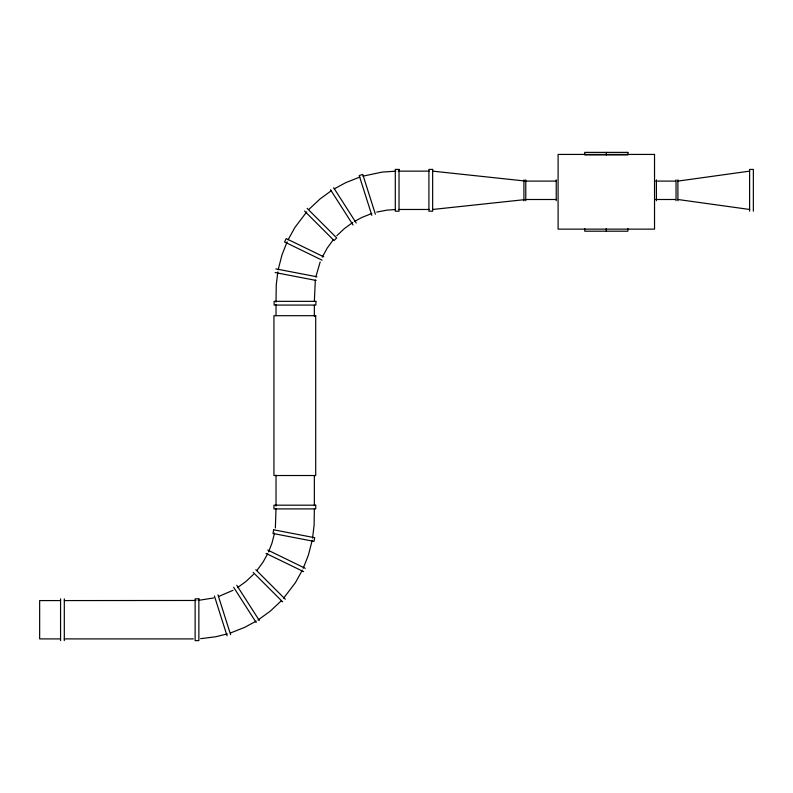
<?xml version="1.0" encoding="UTF-8"?>
<svg xmlns="http://www.w3.org/2000/svg" width="793" height="793" viewBox="0 0 793 793"><rect width="100%" height="100%" fill="white"/><g stroke="black" fill="none" stroke-linecap="round" stroke-linejoin="round"><path stroke-width="1.19" d="M275.359 527.969L276.023 508.61M277.818 271.89L276.251 284.865L276.023 302.074M315.336 280.018L314.345 301.439M312.551 538.15L314.117 525.184L314.345 509.205M278.165 269.739L281.951 254.979L287.125 241.815M315.832 276.926L320.184 261.928M274.537 533.114L271.949 543.215L268.53 551.948M312.204 540.301L308.418 555.06L303.243 568.234M288.057 239.843L294.897 227.462L306.742 211.86M322.255 257.14L327.281 248.001L333.407 239.575M267.637 553.831L263.088 562.039L256.962 570.474M302.311 570.207L295.462 582.587L283.626 598.18M308.903 209.411L320.005 198.984L331.434 190.637M336.856 235.66L344.449 228.523L352.885 222.397M253.512 574.38L245.919 581.517L237.484 587.643M281.465 600.638L270.363 611.066L258.032 620.027M334.21 188.912L345.689 182.677L359.863 177.067M354.679 221.336L362.014 217.381L371.709 213.545M256.159 621.127L244.68 627.362L230.505 632.973M232.993 590.299L218.66 596.505M362.996 176.155L382.147 172.091L395.836 171.179M227.373 633.885L215.746 636.759L200.629 638.672M376.715 212.088L386.954 210.135L395.459 209.54M213.654 597.962L198.22 600.4M677.896 181.101L749.613 171.139M432.651 209.471L524.639 199.638M196.01 600.47L64.332 600.579M398.294 171.139L429.132 171.139M525.868 181.101L556.23 181.101M655.761 181.101L675.438 181.101M525.868 199.499L556.23 199.499M655.761 199.499L675.438 199.499M398.869 209.471L429.152 209.471M60.635 600.579L39.65 600.579L39.65 638.9L60.546 638.9M64.233 638.9L193.314 638.9M432.651 171.139L524.639 180.973M677.896 199.499L749.613 209.471M275.835 268.877L316.863 276.777M275.131 272.544L316.149 280.444M323.762 256.833L286.184 238.584L284.548 241.944L322.136 260.193M267.697 550.055L305.275 568.303M266.061 553.415L303.64 571.664M307.159 208.371L336.698 237.91L334.061 240.547L304.522 211.007M255.762 569.701L285.302 599.24M253.126 572.338L282.665 601.877M333.684 187.763L356.186 222.962M330.532 189.775L353.044 224.974M236.78 585.284L259.291 620.473M233.638 587.296L256.149 622.485M375.406 214.239L362.768 174.42L359.209 175.55L371.848 215.369M217.986 594.879L230.614 634.697M214.417 596.009L227.056 635.827M753.35 211.196L753.35 169.415L749.613 169.415L749.613 211.196M677.896 179.862L677.896 200.748M676.033 179.862L676.033 200.748M656.406 179.862L656.406 200.748M627.887 228.622L627.887 231.199L584.748 231.199L584.748 228.622M606.318 152.375L606.318 154.942M606.318 228.622L606.318 231.199M556.23 179.862L556.23 200.748M525.779 179.862L525.779 200.748M523.915 179.862L523.915 200.748M314.345 305.146L314.345 316.278M314.345 475.82L314.345 505.498M276.023 304.552L276.023 315.673M276.023 475.215L276.023 506.132M64.302 598.854L64.302 640.625M60.565 598.854L60.565 640.625M273.674 529.803L272.97 533.471L313.988 541.371L314.692 537.704L273.674 529.803M627.887 152.375L584.748 152.375L584.748 154.942L627.887 154.942L627.887 152.375M654.532 154.427L558.094 154.427L558.094 229.137L654.532 229.137L654.532 154.427M399.028 169.415L395.291 169.415L395.291 211.196L399.028 211.196L399.028 169.415M432.651 169.415L428.914 169.415L428.914 211.196L432.651 211.196L432.651 169.415M315.882 301.34L274.11 301.34L274.11 305.077L315.882 305.077L315.882 301.34M315.713 315.693L273.942 315.693L273.942 475.522L315.713 475.522L315.713 315.693M315.713 505.181L273.942 505.181L273.942 508.908L315.713 508.908L315.713 505.181M198.865 598.854L195.128 598.854L195.128 640.625L198.865 640.625L198.865 598.854"/></g></svg>
